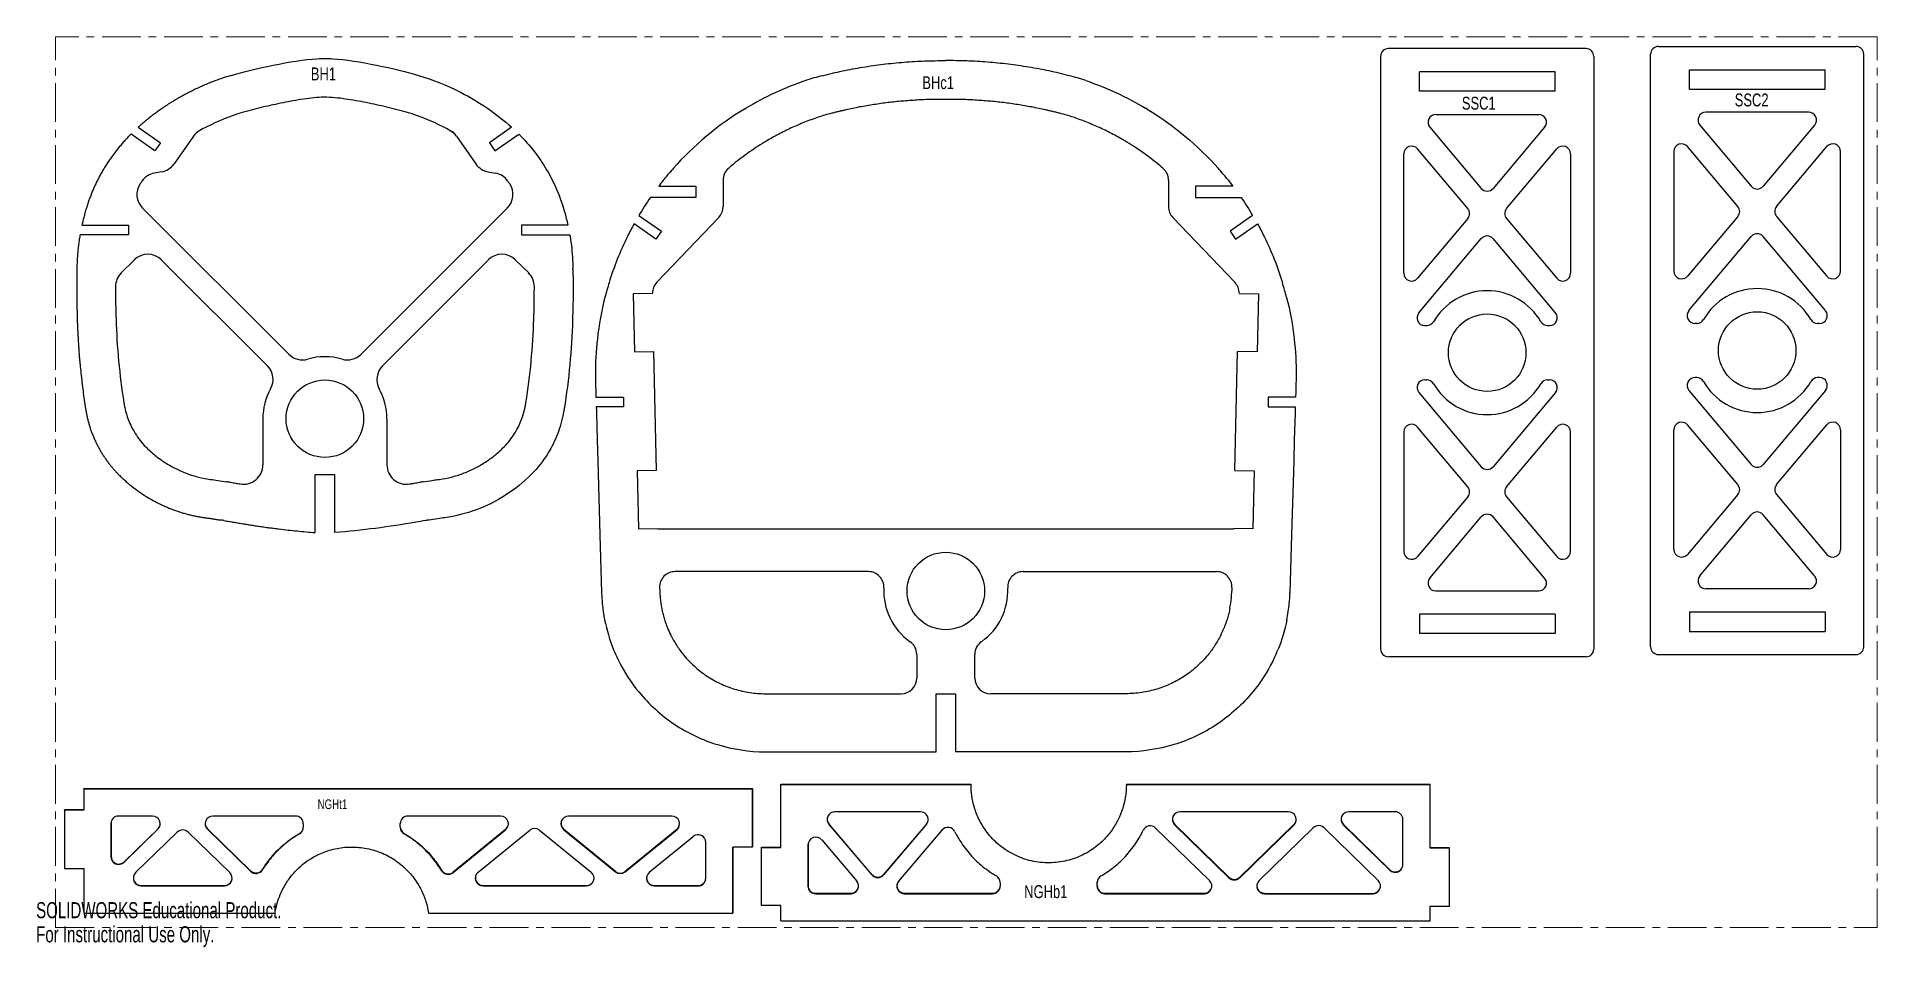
# Model space of a CAD drawing. Header units: inches. Extents: x 0 to 23.8, y 0 to 11.8.
import ezdxf

# ---------------------------------------------------------------- set-up
doc = ezdxf.new("R2010")
doc.units = ezdxf.units.IN
doc.header["$MEASUREMENT"] = 0
doc.linetypes.add('CENTERX2', pattern=[0.8, 0.5, -0.1, 0.1, -0.1])
doc.layers.add('PART_NAMES', color=1, linetype='Continuous')
doc.styles.add('SLDTEXTSTYLE0', font='TXT', dxfattribs={"width": 0.75})
doc.styles.add('SLDTEXTSTYLE1', font='TXT', dxfattribs={"width": 0.7})

msp = doc.modelspace()

# ---------------------------------------------------------------- linework, layer by layer
at = {"color": 7, "linetype": 'CENTERX2', "lineweight": 18}
for p, q in [((0.25, 0.25), (0.25, 11.75)), ((23.75, 11.75), (0.25, 11.75)), ((23.75, 0.25), (23.75, 11.75)), ((0.25, 0.25), (23.75, 0.25))]:
    msp.add_line(p, q, dxfattribs=at)
at = {"color": 7, "linetype": 'Continuous', "lineweight": 25}
for p, q in [((17.344, 11.497), (17.344, 3.847)), ((19.994, 11.597), (17.444, 11.597)), ((20.094, 11.497), (20.094, 3.847)), ((20.827, 3.875), (20.827, 11.525)), ((20.927, 11.625), (23.477, 11.625)), ((23.577, 3.875), (23.577, 11.525)), ((17.844, 11.047), (17.844, 11.297)), ((19.594, 11.297), (17.844, 11.297)), ((19.594, 11.047), (19.594, 11.297)), ((21.327, 11.325), (23.077, 11.325)), ((21.327, 11.075), (21.327, 11.325)), ((23.077, 11.075), (23.077, 11.325)), ((1.979, 11.037), (1.967, 11.03)), ((5.484, 11.03), (5.472, 11.037)), ((19.594, 11.047), (17.844, 11.047)), ((21.327, 11.075), (23.077, 11.075)), ((9.138, 10.817), (9.156, 10.828)), ((14.331, 10.817), (14.313, 10.828)), ((18.055, 10.747), (19.383, 10.747)), ((22.867, 10.775), (21.538, 10.775)), ((1.532, 10.279), (1.225, 10.494)), ((1.317, 10.582), (1.604, 10.382)), ((2.029, 10.465), (1.78, 10.11)), ((5.39, 10.511), (5.39, 10.511)), ((5.422, 10.465), (5.671, 10.11)), ((6.134, 10.582), (5.847, 10.382)), ((5.919, 10.279), (6.226, 10.494)), ((17.978, 10.583), (18.642, 9.792)), ((19.46, 10.583), (18.795, 9.792)), ((21.461, 10.611), (22.126, 9.821)), ((22.943, 10.611), (22.279, 9.821)), ((1.604, 10.382), (1.532, 10.279)), ((5.847, 10.382), (5.919, 10.279)), ((9.413, 10.399), (9.397, 10.389)), ((14.072, 10.389), (14.056, 10.399)), ((17.644, 8.697), (17.644, 10.239)), ((18.469, 9.532), (17.82, 10.304)), ((18.969, 9.532), (19.617, 10.304)), ((19.794, 10.239), (19.794, 8.697)), ((21.127, 10.268), (21.127, 8.725)), ((21.952, 9.561), (21.304, 10.332)), ((22.452, 9.561), (23.101, 10.332)), ((23.277, 8.725), (23.277, 10.268)), ((1.619, 10.007), (1.527, 9.991)), ((5.832, 10.007), (5.923, 9.991)), ((8.031, 9.822), (8.511, 9.822)), ((8.511, 9.822), (8.511, 9.677)), ((8.861, 9.9), (8.861, 9.557)), ((14.608, 9.9), (14.608, 9.557)), ((15.438, 9.822), (14.958, 9.822)), ((14.958, 9.822), (14.958, 9.677)), ((3.259, 7.652), (1.373, 9.538)), ((4.192, 7.652), (6.078, 9.538)), ((8.511, 9.677), (7.925, 9.677)), ((14.958, 9.677), (15.544, 9.677)), ((0.591, 9.32), (1.191, 9.32)), ((1.191, 9.32), (1.191, 9.195)), ((6.86, 9.32), (6.26, 9.32)), ((6.26, 9.32), (6.26, 9.195)), ((7.995, 9.138), (7.713, 9.335)), ((7.776, 9.444), (8.067, 9.241)), ((8.007, 8.581), (8.805, 9.419)), ((15.462, 8.581), (14.664, 9.419)), ((15.693, 9.444), (15.402, 9.241)), ((15.474, 9.138), (15.756, 9.335)), ((18.469, 9.404), (17.82, 8.632)), ((18.969, 9.404), (19.617, 8.632)), ((21.952, 9.432), (21.304, 8.661)), ((22.452, 9.432), (23.101, 8.661)), ((1.191, 9.195), (0.567, 9.195)), ((6.26, 9.195), (6.884, 9.195)), ((8.067, 9.241), (7.995, 9.138)), ((15.402, 9.241), (15.474, 9.138)), ((17.838, 8.186), (18.642, 9.144)), ((19.6, 8.186), (18.795, 9.144)), ((21.321, 8.215), (22.126, 9.172)), ((23.083, 8.215), (22.279, 9.172)), ((1.265, 8.868), (1.097, 8.701)), ((1.618, 8.868), (2.983, 7.504)), ((5.833, 8.868), (4.468, 7.504)), ((6.186, 8.868), (6.354, 8.701)), ((7.951, 8.438), (7.702, 8.433)), ((7.702, 8.433), (7.719, 7.683)), ((15.518, 8.438), (15.767, 8.433)), ((15.767, 8.433), (15.75, 7.683)), ((17.914, 8.022), (17.939, 8.022)), ((19.498, 8.022), (19.524, 8.022)), ((21.423, 8.05), (21.398, 8.05)), ((23.007, 8.05), (22.982, 8.05)), ((7.719, 7.683), (7.969, 7.688)), ((8.004, 6.153), (7.969, 7.688)), ((15.465, 6.153), (15.5, 7.688)), ((15.75, 7.683), (15.5, 7.688)), ((7.217, 7.285), (7.218, 7.259)), ((16.252, 7.285), (16.251, 7.259)), ((17.838, 7.158), (18.642, 6.2)), ((17.914, 7.322), (17.939, 7.322)), ((19.6, 7.158), (18.795, 6.2)), ((19.498, 7.322), (19.524, 7.322)), ((21.321, 7.186), (22.126, 6.229)), ((21.423, 7.35), (21.398, 7.35)), ((23.083, 7.186), (22.279, 6.229)), ((23.007, 7.35), (22.982, 7.35)), ((7.222, 7.096), (7.576, 7.096)), ((7.576, 6.971), (7.226, 6.971)), ((7.576, 7.096), (7.576, 6.971)), ((15.893, 7.096), (15.893, 6.971)), ((16.247, 7.096), (15.893, 7.096)), ((15.893, 6.971), (16.243, 6.971)), ((2.925, 6.82), (2.925, 6.224)), ((4.525, 6.82), (4.525, 6.224)), ((17.644, 6.648), (17.644, 5.105)), ((18.469, 5.94), (17.82, 6.712)), ((18.969, 5.94), (19.617, 6.712)), ((19.794, 5.105), (19.794, 6.648)), ((21.127, 5.133), (21.127, 6.676)), ((21.952, 5.969), (21.304, 6.74)), ((22.452, 5.969), (23.101, 6.74)), ((23.277, 6.676), (23.277, 5.133)), ((3.6, 6.099), (3.85, 6.099)), ((3.6, 5.349), (3.6, 6.099)), ((3.85, 6.099), (3.85, 5.349)), ((8.004, 6.153), (7.755, 6.147)), ((7.755, 6.147), (7.772, 5.397)), ((15.465, 6.153), (15.714, 6.147)), ((15.714, 6.147), (15.697, 5.397)), ((18.469, 5.812), (17.82, 5.04)), ((18.969, 5.812), (19.617, 5.04)), ((21.952, 5.84), (21.304, 5.069)), ((22.452, 5.84), (23.101, 5.069)), ((17.978, 4.761), (18.642, 5.552)), ((19.46, 4.761), (18.795, 5.552)), ((21.461, 4.79), (22.126, 5.58)), ((22.943, 4.79), (22.279, 5.58)), ((7.772, 5.397), (8.021, 5.403)), ((8.021, 5.403), (8.021, 5.396)), ((15.448, 5.396), (8.021, 5.396)), ((15.448, 5.403), (15.448, 5.396)), ((15.697, 5.397), (15.448, 5.403)), ((10.736, 4.846), (8.243, 4.846)), ((12.733, 4.846), (15.226, 4.846)), ((8.043, 4.64), (8.044, 4.593)), ((15.426, 4.64), (15.425, 4.593)), ((18.055, 4.597), (19.383, 4.597)), ((22.867, 4.625), (21.538, 4.625)), ((19.594, 4.297), (17.844, 4.297)), ((17.844, 4.297), (17.844, 4.047)), ((19.594, 4.297), (19.594, 4.047)), ((21.327, 4.325), (23.077, 4.325)), ((21.327, 4.325), (21.327, 4.075)), ((23.077, 4.325), (23.077, 4.075)), ((19.594, 4.047), (17.844, 4.047)), ((21.327, 4.075), (23.077, 4.075)), ((11.36, 3.778), (11.36, 3.47)), ((12.11, 3.47), (12.11, 3.778)), ((19.994, 3.747), (17.444, 3.747)), ((20.927, 3.775), (23.477, 3.775)), ((9.722, 3.27), (9.79, 3.27)), ((11.11, 3.27), (11.16, 3.27)), ((11.61, 3.27), (11.86, 3.27)), ((11.61, 2.52), (11.61, 3.27)), ((11.86, 3.27), (11.86, 2.52)), ((12.36, 3.27), (12.31, 3.27)), ((13.747, 3.27), (13.679, 3.27)), ((9.722, 2.52), (9.79, 2.52)), ((13.747, 2.52), (13.679, 2.52)), ((0.614, 2.041), (0.616, 2.047)), ((0.614, 2.041), (9.239, 2.04)), ((0.614, 2.041), (0.614, 1.765)), ((0.616, 2.047), (9.241, 2.046)), ((9.239, 2.04), (9.241, 2.046)), ((9.239, 2.04), (9.239, 1.29)), ((9.241, 2.046), (9.241, 1.296)), ((9.607, 2.096), (9.608, 2.102)), ((9.607, 1.284), (9.607, 2.096)), ((9.607, 2.096), (12.062, 2.096)), ((9.608, 2.102), (12.063, 2.102)), ((12.062, 2.096), (12.063, 2.102)), ((14.052, 1.943), (14.05, 1.932)), ((14.064, 2.096), (14.064, 2.102)), ((14.064, 2.102), (17.983, 2.102)), ((14.064, 2.096), (17.982, 2.096)), ((17.982, 2.096), (17.983, 2.102)), ((17.982, 1.276), (17.982, 2.096)), ((17.983, 1.282), (17.983, 2.102)), ((0.364, 1.765), (0.366, 1.77)), ((0.364, 1.765), (0.364, 1.015)), ((0.614, 1.765), (0.364, 1.765)), ((0.614, 1.77), (0.366, 1.77)), ((1.501, 1.691), (1.064, 1.691)), ((3.347, 1.691), (2.28, 1.691)), ((5.993, 1.691), (4.797, 1.691)), ((8.201, 1.69), (6.869, 1.691)), ((11.408, 1.746), (10.305, 1.746)), ((16.155, 1.746), (14.758, 1.746)), ((17.532, 1.746), (16.934, 1.746)), ((0.966, 1.597), (0.964, 1.591)), ((0.964, 1.591), (0.964, 1.166)), ((0.966, 1.597), (0.966, 1.171)), ((1.134, 1.094), (1.571, 1.52)), ((1.573, 1.525), (1.136, 1.1)), ((1.284, 0.961), (1.821, 1.484)), ((1.571, 1.52), (1.573, 1.525)), ((1.96, 1.484), (2.497, 0.96)), ((2.211, 1.525), (2.21, 1.52)), ((2.21, 1.52), (2.766, 0.978)), ((2.767, 0.984), (2.211, 1.525)), ((3.397, 1.46), (3.398, 1.466)), ((3.447, 1.591), (3.447, 1.547)), ((4.698, 1.597), (4.697, 1.591)), ((4.697, 1.547), (4.697, 1.591)), ((4.697, 1.547), (4.698, 1.552)), ((4.698, 1.552), (4.698, 1.597)), ((4.748, 1.466), (4.747, 1.46)), ((5.378, 0.96), (6.056, 1.513)), ((6.057, 1.519), (5.38, 0.966)), ((5.702, 0.966), (6.368, 1.51)), ((6.056, 1.513), (6.057, 1.519)), ((6.494, 1.51), (7.16, 0.966)), ((6.808, 1.519), (6.806, 1.513)), ((6.806, 1.513), (7.472, 0.969)), ((7.473, 0.975), (6.808, 1.519)), ((7.598, 0.969), (8.264, 1.513)), ((8.266, 1.519), (7.6, 0.975)), ((7.91, 0.966), (8.476, 1.428)), ((8.264, 1.513), (8.266, 1.519)), ((10.229, 1.587), (10.228, 1.582)), ((10.228, 1.582), (10.78, 0.931)), ((10.781, 0.937), (10.229, 1.587)), ((10.933, 0.931), (11.485, 1.581)), ((11.486, 1.587), (10.934, 0.937)), ((11.128, 0.852), (11.686, 1.509)), ((11.485, 1.581), (11.486, 1.587)), ((14.441, 1.536), (15.137, 0.858)), ((14.689, 1.58), (14.688, 1.574)), ((14.688, 1.574), (15.387, 0.894)), ((15.388, 0.9), (14.689, 1.58)), ((15.526, 0.894), (16.225, 1.574)), ((16.226, 1.58), (15.527, 0.9)), ((15.776, 0.858), (16.475, 1.539)), ((16.225, 1.574), (16.226, 1.58)), ((16.614, 1.539), (17.313, 0.858)), ((16.865, 1.58), (16.864, 1.574)), ((16.864, 1.574), (17.463, 0.991)), ((17.463, 0.997), (16.865, 1.58)), ((17.632, 1.063), (17.632, 1.646)), ((8.639, 0.888), (8.639, 1.35)), ((9.239, 1.29), (8.989, 1.29)), ((8.989, 0.438), (8.989, 1.29)), ((8.991, 0.444), (8.991, 1.29)), ((9.239, 1.29), (9.241, 1.296)), ((9.357, 1.284), (9.358, 1.29)), ((9.357, 0.534), (9.357, 1.284)), ((9.357, 1.284), (9.607, 1.284)), ((9.358, 1.29), (9.607, 1.29)), ((9.958, 1.325), (9.957, 1.319)), ((9.957, 1.319), (9.957, 0.787)), ((9.959, 1.338), (9.958, 1.325)), ((9.958, 1.325), (9.958, 0.793)), ((10.134, 1.384), (10.586, 0.852)), ((17.982, 1.276), (17.983, 1.282)), ((18.232, 1.276), (17.982, 1.276)), ((18.233, 1.282), (17.983, 1.282)), ((18.232, 1.276), (18.233, 1.282)), ((18.232, 0.527), (18.232, 1.276)), ((18.233, 0.532), (18.233, 1.282)), ((0.364, 1.015), (0.614, 1.015)), ((0.614, 1.015), (0.614, 0.439)), ((0.964, 1.166), (0.966, 1.171)), ((1.136, 1.1), (1.134, 1.094)), ((2.766, 0.978), (2.767, 0.984)), ((2.922, 1.003), (2.921, 0.997)), ((5.229, 0.986), (5.231, 0.992)), ((5.38, 0.966), (5.378, 0.96)), ((7.472, 0.969), (7.473, 0.975)), ((7.6, 0.975), (7.598, 0.969)), ((17.463, 0.991), (17.463, 0.997)), ((1.355, 0.795), (1.354, 0.789)), ((1.354, 0.789), (2.428, 0.789)), ((1.355, 0.795), (2.429, 0.795)), ((2.428, 0.789), (2.429, 0.795)), ((5.767, 0.794), (5.765, 0.789)), ((5.765, 0.789), (7.097, 0.788)), ((5.767, 0.794), (7.098, 0.794)), ((7.097, 0.788), (7.098, 0.794)), ((7.975, 0.794), (7.974, 0.788)), ((7.974, 0.788), (8.539, 0.788)), ((7.975, 0.794), (8.541, 0.794)), ((8.539, 0.788), (8.541, 0.794)), ((9.957, 0.787), (9.958, 0.793)), ((10.78, 0.931), (10.781, 0.937)), ((10.934, 0.937), (10.933, 0.931)), ((12.437, 0.831), (12.437, 0.787)), ((13.688, 0.837), (13.687, 0.831)), ((13.687, 0.787), (13.687, 0.831)), ((13.687, 0.787), (13.688, 0.793)), ((13.689, 0.849), (13.688, 0.837)), ((13.688, 0.793), (13.688, 0.837)), ((15.387, 0.894), (15.388, 0.9)), ((15.527, 0.9), (15.526, 0.894)), ((3.097, 0.515), (3.094, 0.505)), ((9.607, 0.534), (9.357, 0.534)), ((9.607, 0.337), (9.607, 0.534)), ((10.058, 0.693), (10.057, 0.687)), ((10.057, 0.687), (10.509, 0.687)), ((10.058, 0.693), (10.51, 0.693)), ((10.509, 0.687), (10.51, 0.693)), ((11.205, 0.693), (11.204, 0.687)), ((11.204, 0.687), (12.337, 0.687)), ((11.205, 0.693), (12.338, 0.693)), ((12.337, 0.687), (12.338, 0.693)), ((13.788, 0.693), (13.787, 0.687)), ((13.787, 0.687), (15.067, 0.687)), ((13.788, 0.693), (15.068, 0.693)), ((15.067, 0.687), (15.068, 0.693)), ((15.847, 0.693), (15.846, 0.687)), ((15.846, 0.687), (17.243, 0.687)), ((15.847, 0.693), (17.244, 0.692)), ((17.243, 0.687), (17.244, 0.692)), ((17.982, 0.527), (18.232, 0.527)), ((17.982, 0.337), (17.982, 0.527)), ((17.983, 0.342), (17.983, 0.527)), ((18.232, 0.527), (18.233, 0.532)), ((0.614, 0.439), (3.082, 0.439)), ((5.061, 0.439), (8.989, 0.438)), ((8.989, 0.438), (8.991, 0.444)), ((8.989, 0.438), (8.989, 0.438)), ((9.607, 0.337), (17.982, 0.337)), ((17.982, 0.337), (17.983, 0.342))]:
    msp.add_line(p, q, dxfattribs=at)
at = {"color": 7, "linetype": 'Continuous', "lineweight": 25, "flags": 128}
for points in [[(7.218, 7.259), (7.22, 7.168), (7.222, 7.096)], [(16.251, 7.259), (16.249, 7.168), (16.247, 7.096)], [(7.226, 6.971), (7.227, 6.926), (7.228, 6.891)], [(7.228, 6.891), (7.238, 6.545), (7.246, 6.273)], [(16.241, 6.891), (16.231, 6.545), (16.223, 6.273)], [(16.243, 6.971), (16.242, 6.926), (16.241, 6.891)], [(7.246, 6.273), (7.273, 5.32), (7.295, 4.571)], [(16.223, 6.273), (16.196, 5.32), (16.174, 4.571)], [(9.408, 3.27), (9.49, 3.27), (9.554, 3.27)], [(9.554, 3.27), (9.648, 3.27), (9.722, 3.27)], [(9.79, 3.27), (9.901, 3.27), (9.988, 3.27)], [(9.988, 3.27), (10.616, 3.27), (11.11, 3.27)], [(13.481, 3.27), (12.853, 3.27), (12.36, 3.27)], [(13.679, 3.27), (13.568, 3.27), (13.481, 3.27)], [(13.915, 3.27), (13.821, 3.27), (13.747, 3.27)], [(14.061, 3.27), (13.979, 3.27), (13.915, 3.27)], [(9.409, 2.52), (9.49, 2.52), (9.554, 2.52)], [(9.554, 2.52), (9.648, 2.52), (9.722, 2.52)], [(9.79, 2.52), (9.901, 2.52), (9.988, 2.52)], [(9.988, 2.52), (10.896, 2.52), (11.61, 2.52)], [(13.481, 2.52), (12.573, 2.52), (11.86, 2.52)], [(13.679, 2.52), (13.568, 2.52), (13.481, 2.52)], [(13.915, 2.52), (13.821, 2.52), (13.747, 2.52)], [(14.06, 2.52), (13.979, 2.52), (13.915, 2.52)], [(0.968, 1.619), (0.968, 1.617), (0.966, 1.597)], [(1.573, 1.525), (1.589, 1.546), (1.599, 1.57)], [(4.7, 1.618), (4.7, 1.616), (4.698, 1.597)]]:
    msp.add_lwpolyline(points, dxfattribs=at)
at = {"color": 7, "linetype": 'Continuous', "lineweight": 25}
for centre in [(18.719, 7.672), (22.202, 7.7), (3.725, 6.82), (11.735, 4.596)]:
    msp.add_circle(centre, 0.5, dxfattribs=at)
for centre, radius, start, end in [((17.444, 11.497), 0.1, 90, 180), ((19.994, 11.497), 0.1, 0, 90), ((20.927, 11.525), 0.1, 90, 180), ((23.477, 11.525), 0.1, 0, 90), ((10.836, 8.494), 2.84, 104.1368, 108.6653), ((12.633, 8.494), 2.84, 71.3347, 75.8632), ((10.836, 8.494), 2.34, 104.1368, 108.6653), ((12.633, 8.494), 2.34, 71.3347, 75.8632), ((18.055, 10.647), 0.1, 90, 220.0465), ((19.383, 10.647), 0.1, 319.9535, 90), ((21.538, 10.675), 0.1, 90, 220.0465), ((22.867, 10.675), 0.1, 319.9535, 90), ((2.234, 10.322), 0.25, 119.4129, 145), ((5.217, 10.322), 0.25, 35, 60.5871), ((17.744, 10.239), 0.1, 40.0465, 180), ((19.694, 10.239), 0.1, 0, 139.9535), ((21.227, 10.268), 0.1, 40.0465, 180), ((23.177, 10.268), 0.1, 0, 139.9535), ((1.571, 9.745), 0.25, 100, 145.1774), ((1.575, 10.253), 0.25, 280, 325), ((5.876, 10.253), 0.25, 215, 260), ((5.88, 9.745), 0.25, 34.8232, 80), ((11.203, 7.406), 3.988, 139.2467, 141.3351), ((11.202, 7.406), 3.987, 138.4861, 139.2467), ((9.061, 9.9), 0.2, 130.6631, 180), ((14.408, 9.9), 0.2, 0, 49.3369), ((12.267, 7.406), 3.987, 40.7533, 41.5139), ((12.266, 7.406), 3.988, 38.6649, 40.7533), ((1.55, 9.714), 0.25, 146.5614, 225), ((5.901, 9.714), 0.25, 315, 33.4386), ((18.719, 9.857), 0.1, 220.0465, 319.9535), ((22.202, 9.885), 0.1, 220.0465, 319.9535), ((8.661, 9.557), 0.2, 316.3782, 0), ((14.808, 9.557), 0.2, 180, 223.6218), ((18.392, 9.468), 0.1, 319.9535, 40.0465), ((19.045, 9.468), 0.1, 139.9535, 220.0465), ((21.876, 9.496), 0.1, 319.9535, 40.0465), ((22.529, 9.496), 0.1, 139.9535, 220.0465), ((18.719, 9.079), 0.1, 40.0465, 139.9535), ((22.202, 9.108), 0.1, 40.0465, 139.9535), ((1.441, 8.692), 0.25, 45, 135), ((6.009, 8.692), 0.25, 45, 135), ((20.62, 8.407), 20.097, 178.9792, 179.0301), ((1.274, 8.524), 0.25, 135, 180.0104), ((6.177, 8.524), 0.25, 359.9896, 45), ((-13.169, 8.407), 20.097, 0.9699, 1.0208), ((11.205, 7.405), 3.989, 162.9422, 165.775), ((8.151, 8.443), 0.2, 136.3782, 181.3192), ((15.318, 8.443), 0.2, 358.6808, 43.6218), ((12.264, 7.405), 3.989, 14.225, 17.0578), ((17.744, 8.697), 0.1, 180, 319.9535), ((19.694, 8.697), 0.1, 220.0465, 0), ((21.227, 8.725), 0.1, 180, 319.9535), ((23.177, 8.725), 0.1, 220.0465, 0), ((18.719, 7.672), 0.8, 30, 150), ((22.202, 7.7), 0.8, 30, 150), ((17.914, 8.122), 0.1, 139.9535, 270), ((17.939, 8.122), 0.1, 270, 330), ((19.498, 8.122), 0.1, 210, 270), ((19.524, 8.122), 0.1, 270, 40.0465), ((21.398, 8.15), 0.1, 139.9535, 270), ((21.423, 8.15), 0.1, 270, 330), ((22.982, 8.15), 0.1, 210, 270), ((23.007, 8.15), 0.1, 270, 40.0465), ((3.435, 7.829), 0.25, 225, 286.0288), ((3.725, 6.82), 0.8, 73.9712, 106.0288), ((4.015, 7.829), 0.25, 253.9712, 315), ((2.806, 7.327), 0.25, 331.1131, 45), ((4.645, 7.327), 0.25, 135, 208.8869), ((3.725, 6.82), 0.8, 151.1131, 180), ((3.725, 6.82), 0.8, 0, 28.8869), ((17.914, 7.222), 0.1, 90, 220.0465), ((17.939, 7.222), 0.1, 30, 90), ((18.719, 7.672), 0.8, 210, 330), ((19.498, 7.222), 0.1, 90, 150), ((19.524, 7.222), 0.1, 319.9535, 90), ((21.398, 7.25), 0.1, 90, 220.0465), ((21.423, 7.25), 0.1, 30, 90), ((22.202, 7.7), 0.8, 210, 330), ((22.982, 7.25), 0.1, 90, 150), ((23.007, 7.25), 0.1, 319.9535, 90), ((17.744, 6.648), 0.1, 40.0465, 180), ((19.694, 6.648), 0.1, 0, 139.9535), ((21.227, 6.676), 0.1, 40.0465, 180), ((23.177, 6.676), 0.1, 0, 139.9535), ((2.675, 6.224), 0.25, 260.0012, 0), ((4.775, 6.224), 0.25, 180, 279.9987), ((18.719, 6.265), 0.1, 220.0465, 319.9535), ((22.202, 6.293), 0.1, 220.0465, 319.9535), ((0.918, -3.816), 9.942, 80.8032, 81.0815), ((6.533, -3.816), 9.942, 98.9186, 99.1968), ((18.392, 5.876), 0.1, 319.9535, 40.0465), ((19.045, 5.876), 0.1, 139.9535, 220.0465), ((21.876, 5.904), 0.1, 319.9535, 40.0465), ((22.529, 5.904), 0.1, 139.9535, 220.0465), ((0.918, -3.816), 9.442, 80.8032, 81.0815), ((6.533, -3.816), 9.442, 98.9185, 99.1968), ((18.719, 5.487), 0.1, 40.0465, 139.9535), ((22.202, 5.516), 0.1, 40.0465, 139.9535), ((17.744, 5.105), 0.1, 180, 319.9535), ((19.694, 5.105), 0.1, 220.0465, 0), ((21.227, 5.133), 0.1, 180, 319.9535), ((23.177, 5.133), 0.1, 220.0465, 0), ((8.243, 4.646), 0.2, 90, 181.6407), ((10.736, 4.646), 0.2, 357.134, 90), ((12.733, 4.646), 0.2, 90, 182.866), ((15.226, 4.646), 0.2, 358.3593, 90), ((18.055, 4.697), 0.1, 139.9535, 270), ((19.383, 4.697), 0.1, 270, 40.0465), ((21.538, 4.725), 0.1, 139.9535, 270), ((22.867, 4.725), 0.1, 270, 40.0465), ((9.408, 4.635), 2.114, 181.7239, 185.4437), ((9.408, 4.635), 1.364, 181.7443, 185.4434), ((11.735, 4.596), 0.8, 177.134, 234.9004), ((11.735, 4.596), 0.8, 305.0996, 2.866), ((14.061, 4.635), 1.364, 354.5566, 358.2557), ((14.061, 4.635), 2.114, 354.5563, 358.2761), ((9.408, 4.635), 2.114, 185.4444, 191.1951), ((9.408, 4.635), 1.364, 185.4446, 191.1949), ((14.061, 4.635), 1.364, 348.8051, 354.5554), ((14.061, 4.635), 2.114, 348.8049, 354.5556), ((9.408, 4.635), 1.364, 202.1433, 206.5748), ((14.061, 4.635), 1.364, 333.4252, 337.8567), ((9.408, 4.635), 2.114, 202.1433, 206.5749), ((11.16, 3.778), 0.2, 0, 54.9004), ((12.31, 3.778), 0.2, 125.0996, 180), ((14.061, 4.635), 2.114, 333.4251, 337.8567), ((17.444, 3.847), 0.1, 180, 270), ((19.994, 3.847), 0.1, 270, 0), ((20.927, 3.875), 0.1, 180, 270), ((23.477, 3.875), 0.1, 270, 0), ((11.16, 3.47), 0.2, 270, 0), ((12.31, 3.47), 0.2, 180, 270), ((1.064, 1.591), 0.1, 89.984, 179.9942), ((1.501, 1.591), 0.1, 314.2617, 90.0084), ((2.28, 1.591), 0.1, 89.9818, 225.7489), ((3.347, 1.591), 0.1, 0.0084, 89.9982), ((4.797, 1.591), 0.1, 89.984, 179.9942), ((5.993, 1.591), 0.1, 309.2558, 90.0092), ((6.869, 1.591), 0.1, 89.9821, 230.7545), ((8.201, 1.59), 0.1, 309.2507, 90.0092), ((10.305, 1.646), 0.1, 89.9861, 220.3316), ((10.305, 1.652), 0.1, 172.8045, 220.3359), ((11.408, 1.646), 0.1, 319.677, 90.0128), ((14.758, 1.646), 0.1, 89.9861, 225.769), ((14.759, 1.652), 0.1, 172.8051, 225.7723), ((16.155, 1.646), 0.1, 314.2395, 90.0136), ((16.934, 1.646), 0.1, 89.9861, 225.7635), ((16.935, 1.652), 0.1, 172.8051, 225.7668), ((17.532, 1.646), 0.1, 0.0059, 90.0046), ((1.891, 1.412), 0.1, 45.7447, 134.2453), ((2.281, 1.597), 0.1, 167.6414, 225.7499), ((3.347, 1.547), 0.1, 299.9828, 359.9986), ((3.348, 1.553), 0.1, 299.9838, 344.2353), ((4.797, 1.547), 0.1, 180.004, 240.0096), ((4.798, 1.552), 0.1, 180.004, 240.0096), ((5.994, 1.596), 0.1, 309.2449, 344.2362), ((6.431, 1.432), 0.1, 50.7484, 129.2415), ((6.871, 1.596), 0.1, 167.6418, 230.7547), ((8.202, 1.596), 0.1, 309.2398, 344.2362), ((8.539, 1.35), 0.1, 0.0108, 129.2404), ((11.409, 1.652), 0.1, 319.6673, 349.4631), ((11.762, 1.445), 0.1, 26.2978, 139.6626), ((14.371, 1.464), 0.1, 45.7661, 154.5514), ((16.156, 1.652), 0.1, 314.2303, 349.4629), ((16.544, 1.467), 0.1, 45.7637, 134.2268), ((10.057, 1.319), 0.1, 40.3261, 179.9839), ((1.064, 1.166), 0.1, 180.0106, 314.2489), ((1.066, 1.171), 0.1, 180.011, 314.2486), ((1.354, 0.889), 0.1, 134.2617, 270.011), ((2.428, 0.889), 0.1, 269.9844, 45.7489), ((2.836, 1.05), 0.1, 225.7423, 328.4561), ((2.837, 1.055), 0.1, 225.7423, 328.4561), ((5.315, 1.037), 0.1, 210.9875, 309.2414), ((5.316, 1.043), 0.1, 210.9875, 309.2414), ((5.765, 0.889), 0.1, 129.2558, 270.0118), ((7.097, 0.888), 0.1, 269.9847, 50.7545), ((7.535, 1.047), 0.1, 230.7484, 309.2364), ((7.537, 1.052), 0.1, 230.7484, 309.2364), ((7.974, 0.888), 0.1, 129.2507, 270.0118), ((17.532, 1.063), 0.1, 225.7553, 359.9823), ((17.533, 1.069), 0.1, 225.7557, 349.4519), ((1.355, 0.895), 0.1, 167.6501, 270.0023), ((2.429, 0.895), 0.1, 269.9884, 344.2318), ((5.767, 0.894), 0.1, 167.6498, 270.0026), ((7.098, 0.894), 0.1, 269.9882, 344.232), ((7.975, 0.894), 0.1, 167.6498, 270.0026), ((8.539, 0.888), 0.1, 269.9865, 359.9942), ((8.541, 0.894), 0.1, 269.9877, 344.2325), ((10.057, 0.787), 0.1, 180.0082, 270.0019), ((10.058, 0.793), 0.1, 180.0082, 270.0019), ((10.509, 0.787), 0.1, 269.9834, 40.3316), ((10.51, 0.793), 0.1, 269.9882, 349.4578), ((10.857, 0.996), 0.1, 220.3339, 319.6621), ((10.857, 1.002), 0.1, 220.3339, 319.6621), ((11.204, 0.787), 0.1, 139.677, 270.0101), ((11.205, 0.793), 0.1, 172.8133, 270.0024), ((12.337, 0.787), 0.1, 269.987, 359.9934), ((12.338, 0.793), 0.1, 269.9879, 349.4581), ((12.337, 0.831), 0.1, 0.0036, 60.0125), ((13.787, 0.831), 0.1, 119.9777, 179.998), ((13.787, 0.787), 0.1, 180.0082, 270.0019), ((13.788, 0.793), 0.1, 180.0082, 270.0019), ((15.067, 0.787), 0.1, 269.9834, 45.769), ((15.068, 0.793), 0.1, 269.9879, 349.4581), ((15.456, 0.966), 0.1, 225.7691, 314.2268), ((15.457, 0.972), 0.1, 225.7691, 314.2268), ((15.846, 0.787), 0.1, 134.2395, 270.0109), ((15.847, 0.793), 0.1, 172.8129, 270.0027), ((17.243, 0.787), 0.1, 269.9834, 45.7635), ((17.244, 0.792), 0.1, 269.9879, 349.4581)]:
    msp.add_arc(centre, radius, start, end, dxfattribs=at)
for points, knots in [([(2.519, 11.252), (2.807, 11.336), (3.414, 11.471), (4.037, 11.471), (4.644, 11.336), (4.932, 11.252)], [0, 0, 0, 0, 0.45, 0.55, 1, 1, 1, 1]), ([(10.143, 11.248), (10.186, 11.258), (10.272, 11.28), (10.402, 11.309), (10.532, 11.335), (10.664, 11.358), (10.796, 11.379), (10.929, 11.396), (11.062, 11.411), (11.196, 11.423), (11.33, 11.432), (11.465, 11.439), (11.599, 11.442), (11.689, 11.442), (11.735, 11.442)], [0, 0, 0, 0, 0.0832, 0.166394, 0.249589, 0.332794, 0.416017, 0.499269, 0.58256, 0.665901, 0.749303, 0.832779, 0.916341, 1, 1, 1, 1]), ([(13.326, 11.248), (13.283, 11.258), (13.197, 11.28), (13.067, 11.309), (12.937, 11.335), (12.805, 11.358), (12.673, 11.379), (12.54, 11.396), (12.407, 11.411), (12.273, 11.423), (12.139, 11.432), (12.004, 11.439), (11.87, 11.442), (11.78, 11.442), (11.735, 11.442)], [0, 0, 0, 0, 0.0832, 0.166394, 0.249589, 0.332794, 0.416017, 0.499269, 0.58256, 0.665901, 0.749303, 0.832779, 0.916341, 1, 1, 1, 1]), ([(2.519, 11.252), (2.509, 11.248), (2.488, 11.242), (2.458, 11.233), (2.427, 11.223), (2.396, 11.213), (2.366, 11.202), (2.335, 11.191), (2.305, 11.18), (2.274, 11.168), (2.232, 11.152), (2.177, 11.129), (2.111, 11.1), (2.045, 11.069), (2.001, 11.047), (1.979, 11.037)], [0, 0, 0, 0, 0.055112, 0.11033, 0.165658, 0.221104, 0.276674, 0.332374, 0.388209, 0.444187, 0.500312, 0.624485, 0.749115, 0.874266, 1, 1, 1, 1]), ([(1.967, 11.03), (1.956, 11.025), (1.936, 11.014), (1.905, 10.998), (1.875, 10.981), (1.845, 10.964), (1.815, 10.947), (1.785, 10.929), (1.756, 10.911), (1.726, 10.893), (1.697, 10.874), (1.668, 10.855), (1.64, 10.836), (1.603, 10.811), (1.56, 10.78), (1.509, 10.742), (1.46, 10.704), (1.411, 10.664), (1.364, 10.624), (1.333, 10.596), (1.317, 10.582)], [0, 0, 0, 0, 0.04392, 0.087788, 0.131609, 0.175388, 0.219131, 0.262843, 0.306529, 0.350195, 0.393846, 0.437488, 0.481126, 0.524766, 0.604522, 0.684012, 0.763271, 0.842332, 0.92123, 1, 1, 1, 1]), ([(4.791, 10.772), (4.747, 10.785), (4.703, 10.797), (4.614, 10.82), (4.57, 10.831), (4.437, 10.863), (4.348, 10.882), (4.169, 10.918), (4.079, 10.934), (3.943, 10.953), (3.897, 10.959), (3.807, 10.967), (3.762, 10.97), (3.672, 10.969), (3.627, 10.966), (3.538, 10.957), (3.494, 10.951), (3.361, 10.932), (3.273, 10.916), (3.097, 10.881), (3.009, 10.861), (2.877, 10.83), (2.834, 10.819), (2.747, 10.796), (2.703, 10.784), (2.66, 10.772)], [0, 0, 0, 0, 0.0625, 0.0625, 0.125, 0.125, 0.25, 0.25, 0.375, 0.375, 0.4375, 0.4375, 0.5, 0.5, 0.5625, 0.5625, 0.625, 0.625, 0.75, 0.75, 0.875, 0.875, 0.9375, 0.9375, 1, 1, 1, 1]), ([(11.735, 10.942), (11.718, 10.942), (11.685, 10.942), (11.637, 10.942), (11.592, 10.942), (11.531, 10.94), (11.453, 10.938), (11.329, 10.931), (11.175, 10.92), (10.99, 10.901), (10.807, 10.875), (10.656, 10.85), (10.535, 10.826), (10.46, 10.81), (10.402, 10.796), (10.358, 10.786), (10.313, 10.775), (10.281, 10.767), (10.265, 10.763)], [0, 0, 0, 0, 0.03125, 0.0625, 0.09375, 0.125, 0.1875, 0.25, 0.375, 0.5, 0.625, 0.75, 0.8125, 0.875, 0.90625, 0.9375, 0.96875, 1, 1, 1, 1]), ([(13.204, 10.763), (13.188, 10.767), (13.156, 10.775), (13.111, 10.786), (13.067, 10.796), (13.009, 10.81), (12.934, 10.826), (12.813, 10.85), (12.662, 10.875), (12.479, 10.901), (12.294, 10.92), (12.14, 10.931), (12.016, 10.938), (11.939, 10.94), (11.877, 10.942), (11.832, 10.942), (11.784, 10.942), (11.751, 10.942), (11.735, 10.942)], [0, 0, 0, 0, 0.03125, 0.0625, 0.09375, 0.125, 0.1875, 0.25, 0.375, 0.5, 0.625, 0.75, 0.8125, 0.875, 0.90625, 0.9375, 0.96875, 1, 1, 1, 1]), ([(1.194, 10.463), (1.187, 10.456), (1.174, 10.442), (1.154, 10.421), (1.134, 10.399), (1.115, 10.377), (1.096, 10.355), (1.077, 10.333), (1.058, 10.311), (1.04, 10.288), (1.022, 10.265), (0.999, 10.235), (0.971, 10.196), (0.938, 10.148), (0.906, 10.1), (0.876, 10.052), (0.857, 10.019), (0.847, 10.002)], [0, 0, 0, 0, 0.050652, 0.101208, 0.151676, 0.202063, 0.252377, 0.302626, 0.352817, 0.402959, 0.453058, 0.503123, 0.603016, 0.702586, 0.801897, 0.901014, 1, 1, 1, 1]), ([(1.225, 10.494), (1.219, 10.489), (1.209, 10.479), (1.199, 10.468), (1.194, 10.463)], [0, 0, 0, 0, 0.49872, 1, 1, 1, 1]), ([(9.397, 10.389), (9.322, 10.344), (9.175, 10.247), (9.023, 10.13), (8.943, 10.062), (8.93, 10.051)], [0.0005927, 0.0005927, 0.0005927, 0.0005927, 0.2504443, 0.500296, 0.5479204, 0.5479204, 0.5479204, 0.5479204]), ([(14.539, 10.051), (14.526, 10.062), (14.446, 10.13), (14.294, 10.247), (14.147, 10.344), (14.072, 10.389)], [0.4520796, 0.4520796, 0.4520796, 0.4520796, 0.499704, 0.7495557, 0.9994073, 0.9994073, 0.9994073, 0.9994073]), ([(0.847, 10.002), (0.842, 9.993), (0.832, 9.976), (0.818, 9.949), (0.803, 9.922), (0.79, 9.895), (0.776, 9.867), (0.763, 9.84), (0.747, 9.805), (0.729, 9.763), (0.709, 9.714), (0.69, 9.664), (0.678, 9.631), (0.673, 9.614)], [0, 0, 0, 0, 0.071719, 0.143353, 0.214914, 0.286417, 0.357874, 0.4293, 0.500707, 0.625741, 0.750585, 0.875314, 1, 1, 1, 1]), ([(0.673, 9.614), (0.669, 9.603), (0.662, 9.583), (0.653, 9.552), (0.643, 9.52), (0.637, 9.499), (0.634, 9.489)], [0, 0, 0, 0, 0.250378, 0.500482, 0.750345, 1, 1, 1, 1]), ([(0.634, 9.489), (0.631, 9.48), (0.626, 9.461), (0.618, 9.433), (0.611, 9.405), (0.604, 9.376), (0.597, 9.348), (0.593, 9.329), (0.591, 9.32)], [0, 0, 0, 0, 0.166812, 0.333541, 0.500207, 0.666827, 0.833418, 1, 1, 1, 1]), ([(0.557, 9.137), (0.556, 9.126), (0.552, 9.103), (0.548, 9.068), (0.543, 9.034), (0.54, 8.999), (0.536, 8.965), (0.534, 8.93), (0.531, 8.895), (0.529, 8.861), (0.528, 8.837), (0.528, 8.826)], [0, 0, 0, 0, 0.111343, 0.222588, 0.333753, 0.444853, 0.555908, 0.666932, 0.777944, 0.888961, 1, 1, 1, 1]), ([(0.567, 9.195), (0.565, 9.185), (0.562, 9.166), (0.559, 9.147), (0.557, 9.137)], [0, 0, 0, 0, 0.499844, 1, 1, 1, 1]), ([(0.528, 8.826), (0.527, 8.816), (0.527, 8.796), (0.526, 8.775), (0.526, 8.765)], [0, 0, 0, 0, 0.49295, 1, 1, 1, 1]), ([(0.526, 8.747), (0.525, 8.727), (0.525, 8.687), (0.524, 8.626), (0.524, 8.565), (0.524, 8.524), (0.524, 8.503)], [0, 0, 0, 0, 0.24623, 0.49497, 0.746225, 1, 1, 1, 1]), ([(0.524, 8.503), (0.524, 8.482), (0.524, 8.438), (0.525, 8.371), (0.526, 8.303), (0.527, 8.234), (0.529, 8.163), (0.53, 8.115), (0.531, 8.091)], [0, 0, 0, 0, 0.157754, 0.319068, 0.483946, 0.652391, 0.824408, 1, 1, 1, 1]), ([(0.531, 8.091), (0.531, 8.072), (0.533, 8.034), (0.535, 7.977), (0.538, 7.92), (0.541, 7.863), (0.544, 7.806), (0.548, 7.748), (0.552, 7.691), (0.556, 7.634), (0.561, 7.576), (0.568, 7.5), (0.578, 7.404), (0.591, 7.29), (0.605, 7.176), (0.62, 7.062), (0.632, 6.987), (0.638, 6.949)], [0, 0, 0, 0, 0.049677, 0.099412, 0.149208, 0.199067, 0.24899, 0.29898, 0.349039, 0.399169, 0.449371, 0.499648, 0.599725, 0.699782, 0.799837, 0.899905, 1, 1, 1, 1]), ([(1.031, 8.106), (1.036, 7.925), (1.047, 7.745), (1.081, 7.384), (1.104, 7.205), (1.132, 7.026)], [0, 0, 0, 0, 0.5, 0.5, 1, 1, 1, 1]), ([(6.319, 7.026), (6.347, 7.205), (6.37, 7.384), (6.403, 7.745), (6.415, 7.925), (6.42, 8.106)], [0, 0, 0, 0, 0.5, 0.5, 1, 1, 1, 1]), ([(0.638, 6.949), (0.639, 6.941), (0.642, 6.925), (0.646, 6.902), (0.65, 6.88), (0.653, 6.865), (0.655, 6.857)], [0, 0, 0, 0, 0.255115, 0.506786, 0.755063, 1, 1, 1, 1]), ([(6.307, 6.963), (6.308, 6.968), (6.309, 6.973), (6.312, 6.986), (6.314, 6.994), (6.316, 7.01), (6.318, 7.018), (6.319, 7.026)], [0, 0, 0, 0, 0.000409005, 0.000409005, 0.001022842, 0.001022842, 0.001636958, 0.001636958, 0.001636958, 0.001636958]), ([(0.655, 6.857), (0.657, 6.849), (0.66, 6.834), (0.666, 6.81), (0.672, 6.787), (0.678, 6.764), (0.685, 6.741), (0.689, 6.725), (0.692, 6.718)], [0, 0, 0, 0, 0.166439, 0.332916, 0.49947, 0.666142, 0.832972, 1, 1, 1, 1]), ([(0.692, 6.718), (0.694, 6.71), (0.699, 6.694), (0.708, 6.67), (0.716, 6.646), (0.725, 6.623), (0.734, 6.599), (0.744, 6.576), (0.754, 6.553), (0.764, 6.53), (0.775, 6.507), (0.786, 6.485), (0.794, 6.47), (0.798, 6.462)], [0, 0, 0, 0, 0.091076, 0.182046, 0.272935, 0.363766, 0.454564, 0.545352, 0.636156, 0.726998, 0.817903, 0.908896, 1, 1, 1, 1]), ([(0.798, 6.462), (0.802, 6.456), (0.809, 6.442), (0.82, 6.423), (0.831, 6.403), (0.842, 6.384), (0.85, 6.371), (0.854, 6.364)], [0, 0, 0, 0, 0.200963, 0.401401, 0.601357, 0.800876, 1, 1, 1, 1]), ([(1.278, 6.629), (1.298, 6.598), (1.319, 6.568), (1.364, 6.51), (1.388, 6.482), (1.414, 6.456)], [0, 0, 0, 0, 0.5, 0.5, 1, 1, 1, 1]), ([(1.414, 6.456), (1.452, 6.418), (1.491, 6.383), (1.553, 6.332), (1.574, 6.316), (1.617, 6.285), (1.639, 6.27), (1.706, 6.226), (1.753, 6.2), (1.848, 6.152), (1.897, 6.131), (1.947, 6.112)], [0, 0, 0, 0, 0.25, 0.25, 0.375, 0.375, 0.5, 0.5, 0.75, 0.75, 1, 1, 1, 1]), ([(5.504, 6.112), (5.554, 6.131), (5.603, 6.152), (5.674, 6.188), (5.697, 6.2), (5.744, 6.227), (5.766, 6.241), (5.834, 6.284), (5.877, 6.315), (5.96, 6.383), (5.999, 6.418), (6.037, 6.456)], [0, 0, 0, 0, 0.25, 0.25, 0.375, 0.375, 0.5, 0.5, 0.75, 0.75, 1, 1, 1, 1]), ([(0.854, 6.364), (0.859, 6.358), (0.867, 6.344), (0.88, 6.324), (0.893, 6.305), (0.907, 6.286), (0.921, 6.267), (0.935, 6.248), (0.953, 6.224), (0.975, 6.197), (1.002, 6.165), (1.03, 6.134), (1.049, 6.114), (1.059, 6.104)], [0, 0, 0, 0, 0.071769, 0.143297, 0.2146, 0.285695, 0.356597, 0.427326, 0.497896, 0.624424, 0.750216, 0.875373, 1, 1, 1, 1]), ([(1.059, 6.104), (1.065, 6.098), (1.078, 6.085), (1.098, 6.066), (1.118, 6.047), (1.138, 6.029), (1.158, 6.011), (1.179, 5.993), (1.2, 5.975), (1.242, 5.941), (1.306, 5.892), (1.395, 5.831), (1.486, 5.776), (1.565, 5.734), (1.628, 5.704), (1.676, 5.682), (1.725, 5.662), (1.758, 5.649), (1.774, 5.643)], [0, 0, 0, 0, 0.03184, 0.063663, 0.095475, 0.127283, 0.159091, 0.190907, 0.222736, 0.254584, 0.380456, 0.506238, 0.630596, 0.75477, 0.816201, 0.877519, 0.938771, 1, 1, 1, 1]), ([(1.947, 6.112), (1.995, 6.094), (2.045, 6.079), (2.145, 6.054), (2.195, 6.045), (2.246, 6.037)], [0, 0, 0, 0, 0.5, 0.5, 1, 1, 1, 1]), ([(2.507, 5.999), (2.529, 5.995), (2.571, 5.988), (2.613, 5.981), (2.632, 5.978)], [0, 0, 0, 0, 0.001744778, 0.003227417, 0.003227417, 0.003227417, 0.003227417]), ([(4.819, 5.978), (4.838, 5.981), (4.88, 5.988), (4.922, 5.995), (4.944, 5.999)], [0.000249171, 0.000249171, 0.000249171, 0.000249171, 0.00173823, 0.003476565, 0.003476565, 0.003476565, 0.003476565]), ([(5.106, 6.024), (5.131, 6.027), (5.164, 6.032), (5.196, 6.036), (5.204, 6.037)], [0, 0, 0, 0, 0.001887329, 0.002516446, 0.002516446, 0.002516446, 0.002516446]), ([(5.204, 6.037), (5.256, 6.045), (5.306, 6.054), (5.406, 6.079), (5.455, 6.094), (5.504, 6.112)], [0, 0, 0, 0, 0.5, 0.5, 1, 1, 1, 1]), ([(1.774, 5.643), (1.782, 5.64), (1.799, 5.634), (1.823, 5.626), (1.848, 5.617), (1.873, 5.61), (1.898, 5.602), (1.924, 5.595), (1.949, 5.588), (1.983, 5.579), (2.025, 5.569), (2.076, 5.559), (2.127, 5.55), (2.161, 5.545), (2.178, 5.542)], [0, 0, 0, 0, 0.062886, 0.125775, 0.188676, 0.251604, 0.314568, 0.377581, 0.440655, 0.5038, 0.627863, 0.751858, 0.875874, 1, 1, 1, 1]), ([(2.178, 5.542), (2.194, 5.54), (2.226, 5.536), (2.257, 5.531), (2.272, 5.529)], [0, 0, 0, 0, 0.522368, 1, 1, 1, 1]), ([(2.272, 5.529), (2.291, 5.526), (2.327, 5.521), (2.364, 5.515), (2.381, 5.512)], [0, 0, 0, 0, 0.505859, 1, 1, 1, 1]), ([(2.427, 5.505), (2.449, 5.501), (2.492, 5.494), (2.534, 5.487), (2.554, 5.484)], [0, 0, 0, 0, 0.528397, 1, 1, 1, 1]), ([(2.554, 5.484), (2.575, 5.48), (2.618, 5.472), (2.682, 5.462), (2.746, 5.451), (2.81, 5.441), (2.874, 5.432), (2.939, 5.422), (3.003, 5.413), (3.068, 5.405), (3.15, 5.394), (3.25, 5.383), (3.366, 5.37), (3.483, 5.359), (3.561, 5.352), (3.6, 5.349)], [0, 0, 0, 0, 0.061162, 0.122452, 0.183873, 0.245426, 0.307113, 0.368938, 0.430901, 0.493006, 0.555255, 0.666109, 0.777177, 0.88847, 1, 1, 1, 1]), ([(14.05, 1.932), (14.044, 1.894), (14.035, 1.854), (14.011, 1.77), (13.996, 1.726), (13.956, 1.637), (13.932, 1.591), (13.873, 1.499), (13.838, 1.453), (13.756, 1.364), (13.709, 1.322), (13.603, 1.243), (13.543, 1.207), (13.414, 1.148), (13.344, 1.124), (13.197, 1.093), (13.12, 1.086), (12.965, 1.089), (12.888, 1.099), (12.737, 1.138), (12.665, 1.166), (12.531, 1.236), (12.47, 1.278), (12.36, 1.371), (12.312, 1.422), (12.23, 1.528), (12.196, 1.583), (12.141, 1.693), (12.12, 1.748), (12.088, 1.854), (12.077, 1.906), (12.064, 2.005), (12.062, 2.052), (12.062, 2.096)], [0, 0, 0, 0, 0.0625, 0.0625, 0.125, 0.125, 0.1875, 0.1875, 0.25, 0.25, 0.3125, 0.3125, 0.375, 0.375, 0.4375, 0.4375, 0.5, 0.5, 0.5625, 0.5625, 0.625, 0.625, 0.6875, 0.6875, 0.75, 0.75, 0.8125, 0.8125, 0.875, 0.875, 0.9375, 0.9375, 1, 1, 1, 1]), ([(3.397, 1.46), (3.368, 1.444), (3.34, 1.426), (3.285, 1.389), (3.258, 1.369), (3.205, 1.327), (3.18, 1.305), (3.106, 1.237), (3.06, 1.188), (2.997, 1.11), (2.978, 1.083), (2.946, 1.036), (2.933, 1.017), (2.921, 0.997)], [0.0725396, 0.0725396, 0.0725396, 0.0725396, 0.1032954, 0.1032954, 0.1345454, 0.1345454, 0.1657954, 0.1657954, 0.2282954, 0.2282954, 0.2595454, 0.2595454, 0.2807557, 0.2807557, 0.2807557, 0.2807557]), ([(2.922, 1.003), (2.934, 1.023), (2.947, 1.042), (2.979, 1.088), (2.999, 1.115), (3.062, 1.194), (3.107, 1.242), (3.181, 1.311), (3.207, 1.333), (3.26, 1.375), (3.287, 1.395), (3.342, 1.432), (3.37, 1.45), (3.398, 1.466)], [0.0725396, 0.0725396, 0.0725396, 0.0725396, 0.09375, 0.09375, 0.125, 0.125, 0.1875, 0.1875, 0.21875, 0.21875, 0.25, 0.25, 0.2807557, 0.2807557, 0.2807557, 0.2807557]), ([(5.229, 0.986), (5.215, 1.01), (5.2, 1.033), (5.165, 1.084), (5.145, 1.111), (5.082, 1.189), (5.037, 1.238), (4.962, 1.306), (4.937, 1.328), (4.884, 1.37), (4.857, 1.39), (4.802, 1.427), (4.775, 1.444), (4.747, 1.46)], [0.7197781, 0.7197781, 0.7197781, 0.7197781, 0.7456108, 0.7456108, 0.7768608, 0.7768608, 0.8393608, 0.8393608, 0.8706108, 0.8706108, 0.9018608, 0.9018608, 0.9320827, 0.9320827, 0.9320827, 0.9320827]), ([(4.748, 1.466), (4.776, 1.45), (4.804, 1.433), (4.858, 1.396), (4.885, 1.376), (4.938, 1.334), (4.964, 1.312), (5.038, 1.243), (5.084, 1.195), (5.146, 1.116), (5.166, 1.09), (5.201, 1.039), (5.216, 1.016), (5.231, 0.992)], [0.7197781, 0.7197781, 0.7197781, 0.7197781, 0.75, 0.75, 0.78125, 0.78125, 0.8125, 0.8125, 0.875, 0.875, 0.90625, 0.90625, 0.9320827, 0.9320827, 0.9320827, 0.9320827]), ([(11.852, 1.489), (11.876, 1.439), (11.904, 1.39), (11.956, 1.313), (11.977, 1.282), (12.023, 1.224), (12.047, 1.196), (12.123, 1.115), (12.177, 1.065), (12.265, 0.997), (12.296, 0.975), (12.347, 0.942), (12.367, 0.93), (12.387, 0.918)], [0.6989321, 0.6989321, 0.6989321, 0.6989321, 0.7463229, 0.7463229, 0.7775729, 0.7775729, 0.8088229, 0.8088229, 0.8713229, 0.8713229, 0.9025729, 0.9025729, 0.9223908, 0.9223908, 0.9223908, 0.9223908]), ([(13.737, 0.918), (13.789, 0.948), (13.839, 0.981), (13.916, 1.041), (13.945, 1.065), (14, 1.115), (14.026, 1.141), (14.102, 1.223), (14.147, 1.281), (14.209, 1.373), (14.228, 1.405), (14.258, 1.46), (14.27, 1.483), (14.281, 1.507)], [0.0719637, 0.0719637, 0.0719637, 0.0719637, 0.1230696, 0.1230696, 0.1543196, 0.1543196, 0.1855696, 0.1855696, 0.2480696, 0.2480696, 0.2793196, 0.2793196, 0.3011058, 0.3011058, 0.3011058, 0.3011058]), ([(3.097, 0.515), (3.105, 0.549), (3.115, 0.585), (3.141, 0.658), (3.156, 0.696), (3.194, 0.773), (3.217, 0.813), (3.271, 0.892), (3.302, 0.931), (3.373, 1.008), (3.413, 1.046), (3.503, 1.116), (3.554, 1.149), (3.663, 1.206), (3.722, 1.23), (3.848, 1.268), (3.914, 1.281), (4.05, 1.293), (4.12, 1.292), (4.259, 1.276), (4.328, 1.26), (4.46, 1.215), (4.524, 1.186), (4.641, 1.116), (4.695, 1.075), (4.793, 0.987), (4.836, 0.94), (4.91, 0.841), (4.941, 0.789), (4.992, 0.687), (5.012, 0.636), (5.043, 0.535), (5.054, 0.486), (5.061, 0.439)], [0, 0, 0, 0, 0.0625, 0.0625, 0.125, 0.125, 0.1875, 0.1875, 0.25, 0.25, 0.3125, 0.3125, 0.375, 0.375, 0.4375, 0.4375, 0.5, 0.5, 0.5625, 0.5625, 0.625, 0.625, 0.6875, 0.6875, 0.75, 0.75, 0.8125, 0.8125, 0.875, 0.875, 0.9375, 0.9375, 1, 1, 1, 1])]:
    msp.add_open_spline(points, degree=3, knots=knots, dxfattribs=at)
for points in [[(4.932, 11.252), (5.118, 11.197), (5.299, 11.124), (5.472, 11.037)], [(9.928, 11.184), (9.659, 11.093), (9.399, 10.974), (9.156, 10.828)], [(13.541, 11.184), (13.81, 11.093), (14.07, 10.974), (14.313, 10.828)], [(5.484, 11.03), (5.72, 10.909), (5.939, 10.758), (6.134, 10.582)], [(2.66, 10.772), (2.502, 10.725), (2.348, 10.663), (2.201, 10.588)], [(5.251, 10.588), (5.103, 10.663), (4.949, 10.725), (4.791, 10.772)], [(9.138, 10.817), (8.795, 10.61), (8.483, 10.349), (8.217, 10.049)], [(10.088, 10.711), (10.029, 10.691), (9.912, 10.648), (9.741, 10.574), (9.574, 10.492), (9.466, 10.431), (9.413, 10.399)], [(14.056, 10.399), (14.003, 10.431), (13.895, 10.492), (13.728, 10.574), (13.557, 10.648), (13.44, 10.691), (13.381, 10.711)], [(14.331, 10.817), (14.674, 10.61), (14.986, 10.349), (15.252, 10.049)], [(2.201, 10.588), (2.171, 10.573), (2.141, 10.557), (2.111, 10.54)], [(5.39, 10.511), (5.345, 10.538), (5.298, 10.564), (5.251, 10.588)], [(5.34, 10.54), (5.357, 10.53), (5.374, 10.521), (5.39, 10.511)], [(6.226, 10.494), (6.237, 10.484), (6.247, 10.474), (6.257, 10.463)], [(6.257, 10.463), (6.393, 10.323), (6.509, 10.168), (6.604, 10.002)], [(6.604, 10.002), (6.674, 9.878), (6.733, 9.748), (6.778, 9.614)], [(1.365, 9.888), (1.357, 9.876), (1.349, 9.864), (1.341, 9.852)], [(6.109, 9.852), (6.102, 9.864), (6.093, 9.876), (6.085, 9.888)], [(8.089, 9.897), (8.069, 9.872), (8.05, 9.847), (8.031, 9.822)], [(15.38, 9.897), (15.4, 9.872), (15.419, 9.847), (15.438, 9.822)], [(6.778, 9.614), (6.792, 9.572), (6.805, 9.531), (6.817, 9.489)], [(7.925, 9.677), (7.873, 9.601), (7.823, 9.524), (7.776, 9.444)], [(15.544, 9.677), (15.596, 9.601), (15.646, 9.524), (15.693, 9.444)], [(6.817, 9.489), (6.833, 9.433), (6.847, 9.377), (6.86, 9.32)], [(7.713, 9.335), (7.684, 9.282), (7.655, 9.228), (7.628, 9.173)], [(15.756, 9.335), (15.786, 9.282), (15.814, 9.228), (15.841, 9.173)], [(6.884, 9.195), (6.888, 9.176), (6.891, 9.156), (6.894, 9.137)], [(6.894, 9.137), (6.909, 9.034), (6.919, 8.93), (6.923, 8.826)], [(7.628, 9.173), (7.533, 8.98), (7.454, 8.781), (7.391, 8.576)], [(15.841, 9.173), (15.936, 8.98), (16.015, 8.781), (16.078, 8.576)], [(6.923, 8.826), (6.924, 8.806), (6.924, 8.785), (6.925, 8.765)], [(6.925, 8.747), (6.926, 8.666), (6.927, 8.585), (6.927, 8.503)], [(1.024, 8.524), (1.024, 8.517), (1.024, 8.511), (1.024, 8.504)], [(1.024, 8.504), (1.024, 8.371), (1.027, 8.239), (1.031, 8.106)], [(6.42, 8.106), (6.424, 8.239), (6.427, 8.371), (6.427, 8.504)], [(6.427, 8.504), (6.427, 8.511), (6.427, 8.517), (6.427, 8.524)], [(6.927, 8.503), (6.927, 8.366), (6.924, 8.229), (6.92, 8.091)], [(7.337, 8.386), (7.293, 8.21), (7.26, 8.031), (7.24, 7.85)], [(16.132, 8.386), (16.176, 8.21), (16.209, 8.031), (16.229, 7.85)], [(6.92, 8.091), (6.909, 7.71), (6.872, 7.326), (6.813, 6.949)], [(7.24, 7.85), (7.222, 7.694), (7.214, 7.536), (7.215, 7.378)], [(16.229, 7.85), (16.247, 7.694), (16.255, 7.536), (16.254, 7.378)], [(7.215, 7.378), (7.215, 7.347), (7.216, 7.316), (7.217, 7.285)], [(16.254, 7.378), (16.254, 7.347), (16.253, 7.316), (16.252, 7.285)], [(1.132, 7.026), (1.135, 7.005), (1.139, 6.984), (1.144, 6.963)], [(1.144, 6.963), (1.15, 6.931), (1.159, 6.899), (1.169, 6.868)], [(6.282, 6.868), (6.292, 6.899), (6.3, 6.931), (6.307, 6.963)], [(6.813, 6.949), (6.808, 6.918), (6.803, 6.888), (6.796, 6.857)], [(1.169, 6.868), (1.187, 6.808), (1.212, 6.75), (1.241, 6.695)], [(1.241, 6.695), (1.252, 6.673), (1.265, 6.651), (1.278, 6.629)], [(6.172, 6.629), (6.186, 6.651), (6.198, 6.673), (6.21, 6.695)], [(6.21, 6.695), (6.239, 6.75), (6.263, 6.808), (6.282, 6.868)], [(6.759, 6.718), (6.731, 6.63), (6.696, 6.545), (6.653, 6.462)], [(6.796, 6.857), (6.786, 6.81), (6.774, 6.764), (6.759, 6.718)], [(6.037, 6.456), (6.088, 6.508), (6.133, 6.567), (6.172, 6.629)], [(6.653, 6.462), (6.635, 6.429), (6.616, 6.396), (6.596, 6.364)], [(6.596, 6.364), (6.538, 6.271), (6.47, 6.184), (6.392, 6.104)], [(2.246, 6.037), (2.279, 6.033), (2.312, 6.028), (2.344, 6.024)], [(2.344, 6.024), (2.383, 6.018), (2.421, 6.012), (2.459, 6.006)], [(4.992, 6.006), (5.03, 6.012), (5.068, 6.018), (5.106, 6.024)], [(6.392, 6.104), (6.289, 6.001), (6.062, 5.818), (5.808, 5.691), (5.677, 5.643)], [(4.897, 5.484), (4.556, 5.423), (4.205, 5.378), (3.85, 5.349)], [(5.024, 5.505), (4.982, 5.498), (4.939, 5.491), (4.897, 5.484)], [(5.179, 5.529), (5.142, 5.523), (5.106, 5.518), (5.069, 5.512)], [(5.273, 5.542), (5.241, 5.538), (5.21, 5.533), (5.179, 5.529)], [(5.677, 5.643), (5.544, 5.594), (5.409, 5.561), (5.273, 5.542)], [(8.07, 4.37), (8.074, 4.348), (8.083, 4.306), (8.101, 4.243), (8.121, 4.181), (8.136, 4.141), (8.144, 4.12)], [(15.399, 4.37), (15.395, 4.348), (15.386, 4.306), (15.368, 4.243), (15.348, 4.181), (15.333, 4.141), (15.325, 4.12)], [(7.334, 4.224), (7.36, 4.092), (7.399, 3.962), (7.45, 3.838)], [(16.135, 4.224), (16.109, 4.092), (16.07, 3.962), (16.019, 3.838)], [(8.188, 4.024), (8.199, 4.002), (8.223, 3.957), (8.263, 3.892), (8.306, 3.829), (8.338, 3.789), (8.354, 3.769)], [(15.281, 4.024), (15.27, 4.002), (15.246, 3.957), (15.206, 3.892), (15.163, 3.829), (15.131, 3.789), (15.115, 3.769)], [(7.517, 3.689), (7.588, 3.548), (7.674, 3.415), (7.774, 3.293)], [(8.354, 3.769), (8.396, 3.717), (8.488, 3.62), (8.646, 3.497), (8.821, 3.398), (8.946, 3.35), (9.009, 3.33)], [(15.115, 3.769), (15.073, 3.717), (14.981, 3.62), (14.823, 3.497), (14.648, 3.398), (14.523, 3.35), (14.46, 3.33)], [(15.952, 3.689), (15.881, 3.548), (15.795, 3.415), (15.695, 3.293)], [(9.009, 3.33), (9.042, 3.32), (9.107, 3.303), (9.207, 3.284), (9.307, 3.273), (9.375, 3.27), (9.408, 3.27)], [(14.46, 3.33), (14.427, 3.32), (14.362, 3.303), (14.262, 3.284), (14.162, 3.273), (14.094, 3.27), (14.061, 3.27)], [(7.774, 3.293), (7.84, 3.213), (7.983, 3.063), (8.228, 2.871), (8.498, 2.718), (8.691, 2.643), (8.79, 2.613)], [(15.695, 3.293), (15.629, 3.213), (15.486, 3.063), (15.241, 2.871), (14.971, 2.718), (14.778, 2.643), (14.679, 2.613)], [(8.79, 2.613), (8.99, 2.552), (9.199, 2.52), (9.409, 2.52)], [(14.679, 2.613), (14.479, 2.552), (14.27, 2.52), (14.06, 2.52)], [(14.064, 2.096), (14.064, 2.041), (14.059, 1.99), (14.052, 1.943)], [(3.082, 0.439), (3.085, 0.462), (3.09, 0.483), (3.094, 0.505)]]:
    msp.add_open_spline(points, degree=3, dxfattribs=at)

# ---------------------------------------------------------------- texts
at = {"color": 7, "linetype": 'Continuous', "char_height": 0.2076, "attachment_point": 1, "style": 'SLDTEXTSTYLE1'}
for s, insert in [('SOLIDWORKS Educational Product.', (0, 0.579)), ('For Instructional Use Only.', (0, 0.268))]:
    msp.add_mtext(s, dxfattribs=dict(at, insert=insert))
at = {"layer": 'PART_NAMES', "attachment_point": 1, "style": 'SLDTEXTSTYLE0'}
for s, insert, char_height in [('BH1', (3.544, 11.354), 0.1667), ('BHc1', (11.432, 11.241), 0.1667), ('SSC1', (18.392, 10.976), 0.1667), ('SSC2', (21.912, 11.018), 0.1667), ('NGHt1', (3.631, 1.906), 0.125), ('NGHb1', (12.746, 0.798), 0.1667)]:
    msp.add_mtext(s, dxfattribs=dict(at, insert=insert, char_height=char_height))

doc.saveas('drawing.dxf')
